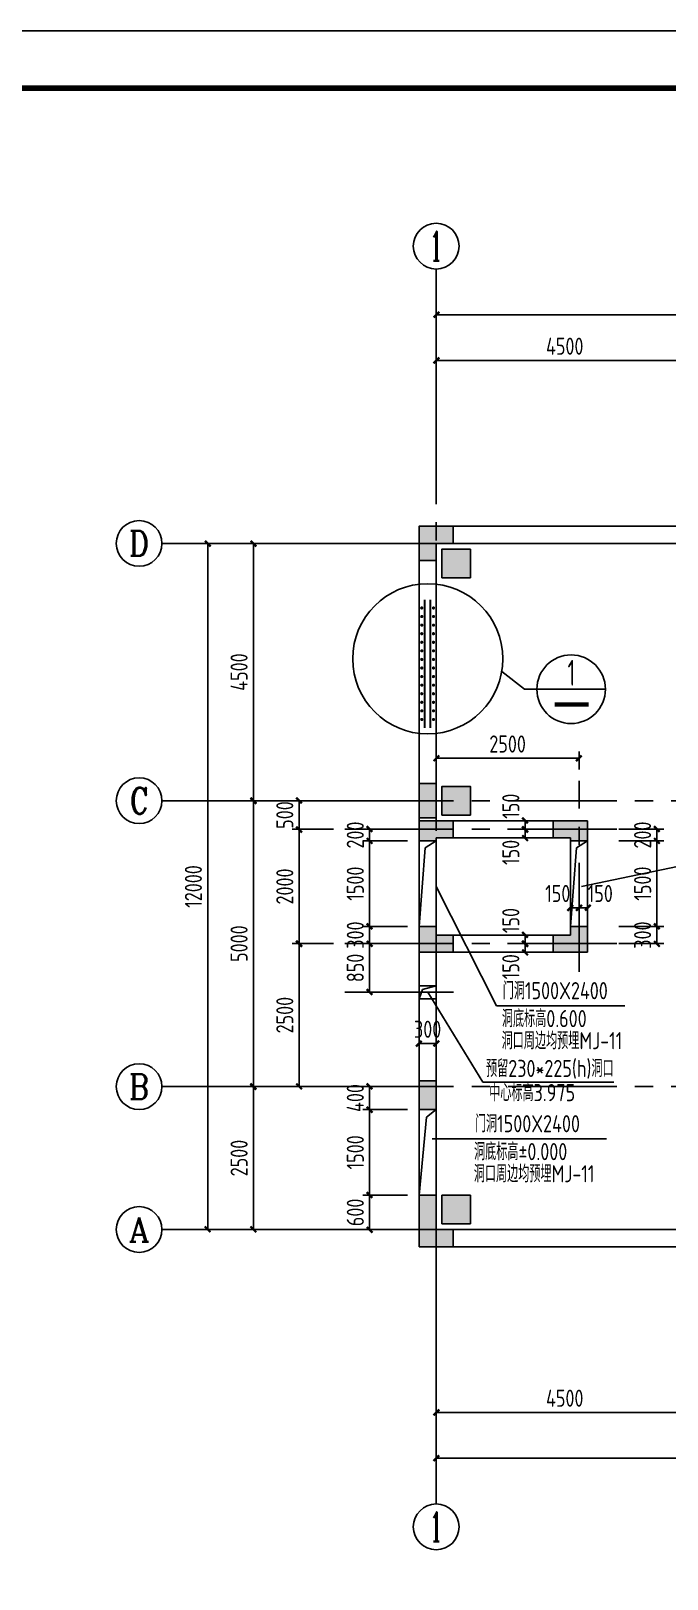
# Model space of a CAD drawing. Header units: millimetres. Extents: x 893615 to 897539, y 39650 to 40458.
# Drawn here: x 896312.7 to 896424, y 39973.4 to 40244.1 of the extents above; entities that cross this region are included whole.
import ezdxf
from ezdxf.enums import TextEntityAlignment as Align

# ---------------------------------------------------------------- set-up
doc = ezdxf.new("R2010")
doc.units = ezdxf.units.MM
doc.header["$LTSCALE"] = 1000
doc.header["$MEASUREMENT"] = 0
doc.linetypes.add('CENTER2', pattern=[28.575, 19.05, -3.175, 3.175, -3.175])
for name, color, linetype in [('AXIS', 3, 'Continuous'), ('AXIS_TEXT', 7, 'Continuous'), ('DIM', 7, 'Continuous'), ('DOTE', 1, 'Continuous'), ('WALL', 9, 'Continuous'), ('图名', 15, 'Continuous'), ('柱', 2, 'Continuous'), ('柱__箍筋', 1, 'Continuous'), ('柱__纵筋', 1, 'Continuous'), ('柱__钢筋标注', 7, 'Continuous'), ('标注尺寸', 252, 'Continuous'), ('次梁箍筋标注', 7, 'Continuous')]:
    doc.layers.add(name, color=color, linetype=linetype)
doc.styles.add('_TCH_AXIS', font='COMPLEX', dxfattribs={"bigfont": 'GBCBIG'})
doc.styles.add('COMPLEX', font='COMPLEX')
doc.styles.add('GBHZ', font='gbenor.shx', dxfattribs={"width": 0.9, "bigfont": 'gbcbig.shx'})
doc.styles.add('HZTXT', font='isocp.shx', dxfattribs={"bigfont": 'HZTXT.shx'})
doc.styles.get("Standard").update_dxf_attribs({"font": 'gbenor.shx', "bigfont": 'gbcbig.shx'})
doc.dimstyles.new('Y100', dxfattribs={"dimscale": 0, "dimtxt": 3, "dimasz": 0.01, "dimexe": 1.2, "dimexo": 2, "dimgap": 1, "dimtad": 1, "dimdec": 0, "dimlfac": 100, "dimzin": 0, "dimdsep": 46, "dimtxsty": 'GBHZ', "dimblk": 'DX', "dimcen": 0.09, "dimdle": 1, "dimclrd": 7, "dimclre": 7, "dimclrt": 7, "dimadec": 0, "dimazin": 0, "dimtfac": 1, "dimtdec": 0, "dimtix": 1, "dimtmove": 2, "dimatfit": 3, "dimldrblk": 'DX', "dimfxl": 0, "dimtolj": 1, "dimtzin": 0, "dimarcsym": 0})

# ---------------------------------------------------------------- blocks, each defined once
blk = doc.blocks.new('_AXISO')
blk.add_circle((0, 0), 0.5)
at = {"layer": 'AXIS_TEXT', "style": 'COMPLEX', "width": 1.041667}
blk.add_attdef('A', text='', height=0.56, dxfattribs=at).set_placement((-0.25, -0.28), (0.25, -0.28), align=Align.FIT)
blk = doc.blocks.new('DX')
at = {"color": 0, "linetype": 'ByBlock', "const_width": 40}
blk.add_lwpolyline([(-54, -51), (46, 49)], dxfattribs=at)
blk = doc.blocks.new('*D336')
at = {"layer": 'Defpoints', "color": 0, "transparency": 16777216}
for p in [(896351.62, 40059.51), (896367.62, 40059.51), (896367.62, 40034.51)]:
    blk.add_point(p, dxfattribs=at)
at = {"layer": 'dim', "color": 7, "lineweight": -2, "transparency": 16777216}
for p, q in [((896365.62, 40059.51), (896350.42, 40059.51)), ((896351.62, 40034.52), (896351.62, 40059.5)), ((896365.62, 40034.51), (896350.42, 40034.51))]:
    blk.add_line(p, q, dxfattribs=at)
at = {"layer": 'dim', "color": 7, "lineweight": -2, "transparency": 16777216, "xscale": 0.01, "yscale": 0.01, "zscale": 0.01}
for p, rotation in [((896351.62, 40059.51), 90), ((896351.62, 40034.51), 270)]:
    blk.add_blockref('DX', p, dxfattribs=dict(at, rotation=rotation))
at = {"layer": 'dim', "color": 7, "transparency": 16777216, "insert": (896349.12, 40047.01), "char_height": 3, "attachment_point": 5, "rotation": 90, "style": 'GBHZ'}
blk.add_mtext('\\A1;2500', dxfattribs=at)
blk = doc.blocks.new('*D337')
at = {"layer": 'Defpoints', "color": 0, "transparency": 16777216}
for p in [(896359.62, 40084.51), (896367.62, 40084.51), (896367.62, 40059.51)]:
    blk.add_point(p, dxfattribs=at)
at = {"layer": 'dim', "color": 7, "lineweight": -2, "transparency": 16777216}
for p, q in [((896365.62, 40084.51), (896358.42, 40084.51)), ((896359.62, 40059.52), (896359.62, 40084.5)), ((896365.62, 40059.51), (896358.42, 40059.51))]:
    blk.add_line(p, q, dxfattribs=at)
at = {"layer": 'dim', "color": 7, "lineweight": -2, "transparency": 16777216, "xscale": 0.01, "yscale": 0.01, "zscale": 0.01}
for p, rotation in [((896359.62, 40084.51), 90), ((896359.62, 40059.51), 270)]:
    blk.add_blockref('DX', p, dxfattribs=dict(at, rotation=rotation))
at = {"layer": 'dim', "color": 7, "transparency": 16777216, "insert": (896357.12, 40072.01), "char_height": 3, "attachment_point": 5, "rotation": 90, "style": 'GBHZ'}
blk.add_mtext('\\A1;2500', dxfattribs=at)
blk = doc.blocks.new('*D338')
at = {"layer": 'Defpoints', "color": 0, "transparency": 16777216}
for p in [(896359.62, 40104.51), (896367.62, 40104.51), (896367.62, 40084.51)]:
    blk.add_point(p, dxfattribs=at)
at = {"layer": 'dim', "color": 7, "lineweight": -2, "transparency": 16777216}
for p, q in [((896365.62, 40104.51), (896358.42, 40104.51)), ((896359.62, 40084.52), (896359.62, 40104.5)), ((896365.62, 40084.51), (896358.42, 40084.51))]:
    blk.add_line(p, q, dxfattribs=at)
at = {"layer": 'dim', "color": 7, "lineweight": -2, "transparency": 16777216, "xscale": 0.01, "yscale": 0.01, "zscale": 0.01}
for p, rotation in [((896359.62, 40104.51), 90), ((896359.62, 40084.51), 270)]:
    blk.add_blockref('DX', p, dxfattribs=dict(at, rotation=rotation))
at = {"layer": 'dim', "color": 7, "transparency": 16777216, "insert": (896357.12, 40094.51), "char_height": 3, "attachment_point": 5, "rotation": 90, "style": 'GBHZ'}
blk.add_mtext('\\A1;2000', dxfattribs=at)
blk = doc.blocks.new('*D339')
at = {"layer": 'Defpoints', "color": 0, "transparency": 16777216}
for p in [(896351.62, 40154.51), (896367.62, 40154.51), (896367.62, 40109.51)]:
    blk.add_point(p, dxfattribs=at)
at = {"layer": 'dim', "color": 7, "lineweight": -2, "transparency": 16777216}
for p, q in [((896365.62, 40154.51), (896350.42, 40154.51)), ((896351.62, 40109.52), (896351.62, 40154.5)), ((896365.62, 40109.51), (896350.42, 40109.51))]:
    blk.add_line(p, q, dxfattribs=at)
at = {"layer": 'dim', "color": 7, "lineweight": -2, "transparency": 16777216, "xscale": 0.01, "yscale": 0.01, "zscale": 0.01}
for p, rotation in [((896351.62, 40154.51), 90), ((896351.62, 40109.51), 270)]:
    blk.add_blockref('DX', p, dxfattribs=dict(at, rotation=rotation))
at = {"layer": 'dim', "color": 7, "transparency": 16777216, "insert": (896349.12, 40132.01), "char_height": 3, "attachment_point": 5, "rotation": 90, "style": 'GBHZ'}
blk.add_mtext('\\A1;4500', dxfattribs=at)
blk = doc.blocks.new('*D340')
at = {"layer": 'Defpoints', "color": 0, "transparency": 16777216}
for p in [(896367.62, 40154.51), (896343.62, 40034.51), (896367.62, 40034.51)]:
    blk.add_point(p, dxfattribs=at)
at = {"layer": 'dim', "color": 7, "lineweight": -2, "transparency": 16777216}
for p, q in [((896365.62, 40154.51), (896342.42, 40154.51)), ((896343.62, 40154.5), (896343.62, 40034.52)), ((896365.62, 40034.51), (896342.42, 40034.51))]:
    blk.add_line(p, q, dxfattribs=at)
at = {"layer": 'dim', "color": 7, "lineweight": -2, "transparency": 16777216, "xscale": 0.01, "yscale": 0.01, "zscale": 0.01}
for p, rotation in [((896343.62, 40154.51), 90), ((896343.62, 40034.51), 270)]:
    blk.add_blockref('DX', p, dxfattribs=dict(at, rotation=rotation))
at = {"layer": 'dim', "color": 7, "transparency": 16777216, "insert": (896341.12, 40094.51), "char_height": 3, "attachment_point": 5, "rotation": 90, "style": 'GBHZ'}
blk.add_mtext('\\A1;12000', dxfattribs=at)
blk = doc.blocks.new('*D341')
at = {"layer": 'Defpoints', "color": 0, "transparency": 16777216}
for p in [(896383.62, 40018.51), (896428.62, 40018.51), (896428.62, 40002.51)]:
    blk.add_point(p, dxfattribs=at)
at = {"layer": 'dim', "color": 7, "lineweight": -2, "transparency": 16777216}
for p, q in [((896383.62, 40016.51), (896383.62, 40001.31)), ((896428.62, 40016.51), (896428.62, 40001.31)), ((896383.63, 40002.51), (896428.61, 40002.51))]:
    blk.add_line(p, q, dxfattribs=at)
at = {"layer": 'dim', "color": 7, "lineweight": -2, "transparency": 16777216, "xscale": 0.01, "yscale": 0.01, "zscale": 0.01, "rotation": 180}
blk.add_blockref('DX', (896383.62, 40002.51), dxfattribs=at)
at = {"layer": 'dim', "color": 7, "lineweight": -2, "transparency": 16777216, "xscale": 0.01, "yscale": 0.01, "zscale": 0.01}
blk.add_blockref('DX', (896428.62, 40002.51), dxfattribs=at)
at = {"layer": 'dim', "color": 7, "transparency": 16777216, "insert": (896406.12, 40005.01), "char_height": 3, "attachment_point": 5, "style": 'GBHZ'}
blk.add_mtext('\\A1;4500', dxfattribs=at)
blk = doc.blocks.new('*D344')
at = {"layer": 'Defpoints', "color": 0, "transparency": 16777216}
for p in [(896383.62, 40018.51), (896503.62, 40018.51), (896383.62, 39994.51)]:
    blk.add_point(p, dxfattribs=at)
at = {"layer": 'dim', "color": 7, "lineweight": -2, "transparency": 16777216}
for p, q in [((896383.62, 40016.51), (896383.62, 39993.31)), ((896503.62, 40016.51), (896503.62, 39993.31)), ((896503.61, 39994.51), (896383.63, 39994.51))]:
    blk.add_line(p, q, dxfattribs=at)
at = {"layer": 'dim', "color": 7, "lineweight": -2, "transparency": 16777216, "xscale": 0.01, "yscale": 0.01, "zscale": 0.01, "rotation": 180}
blk.add_blockref('DX', (896383.62, 39994.51), dxfattribs=at)
at = {"layer": 'dim', "color": 7, "lineweight": -2, "transparency": 16777216, "xscale": 0.01, "yscale": 0.01, "zscale": 0.01}
blk.add_blockref('DX', (896503.62, 39994.51), dxfattribs=at)
at = {"layer": 'dim', "color": 7, "transparency": 16777216, "insert": (896443.62, 39997.01), "char_height": 3, "attachment_point": 5, "style": 'GBHZ'}
blk.add_mtext('\\A1;12000', dxfattribs=at)
blk = doc.blocks.new('*D345')
at = {"layer": 'Defpoints', "color": 0, "transparency": 16777216}
for p in [(896428.62, 40186.51), (896383.62, 40170.51), (896428.62, 40170.51)]:
    blk.add_point(p, dxfattribs=at)
at = {"layer": 'dim', "color": 7, "lineweight": -2, "transparency": 16777216}
for p, q in [((896383.62, 40172.51), (896383.62, 40187.71)), ((896428.62, 40172.51), (896428.62, 40187.71)), ((896383.63, 40186.51), (896428.61, 40186.51))]:
    blk.add_line(p, q, dxfattribs=at)
at = {"layer": 'dim', "color": 7, "lineweight": -2, "transparency": 16777216, "xscale": 0.01, "yscale": 0.01, "zscale": 0.01, "rotation": 180}
blk.add_blockref('DX', (896383.62, 40186.51), dxfattribs=at)
at = {"layer": 'dim', "color": 7, "lineweight": -2, "transparency": 16777216, "xscale": 0.01, "yscale": 0.01, "zscale": 0.01}
blk.add_blockref('DX', (896428.62, 40186.51), dxfattribs=at)
at = {"layer": 'dim', "color": 7, "transparency": 16777216, "insert": (896406.12, 40189.01), "char_height": 3, "attachment_point": 5, "style": 'GBHZ'}
blk.add_mtext('\\A1;4500', dxfattribs=at)
blk = doc.blocks.new('*D347')
at = {"layer": 'Defpoints', "color": 0, "transparency": 16777216}
for p in [(896383.62, 40194.51), (896383.62, 40170.51), (896503.62, 40170.51)]:
    blk.add_point(p, dxfattribs=at)
at = {"layer": 'dim', "color": 7, "lineweight": -2, "transparency": 16777216}
for p, q in [((896383.62, 40172.51), (896383.62, 40195.71)), ((896503.62, 40172.51), (896503.62, 40195.71)), ((896503.61, 40194.51), (896383.63, 40194.51))]:
    blk.add_line(p, q, dxfattribs=at)
at = {"layer": 'dim', "color": 7, "lineweight": -2, "transparency": 16777216, "xscale": 0.01, "yscale": 0.01, "zscale": 0.01, "rotation": 180}
blk.add_blockref('DX', (896383.62, 40194.51), dxfattribs=at)
at = {"layer": 'dim', "color": 7, "lineweight": -2, "transparency": 16777216, "xscale": 0.01, "yscale": 0.01, "zscale": 0.01}
blk.add_blockref('DX', (896503.62, 40194.51), dxfattribs=at)
at = {"layer": 'dim', "color": 7, "transparency": 16777216, "insert": (896443.62, 40197.01), "char_height": 3, "attachment_point": 5, "style": 'GBHZ'}
blk.add_mtext('\\A1;12000', dxfattribs=at)
blk = doc.blocks.new('*D352')
at = {"layer": 'Defpoints', "color": 0, "transparency": 16777216}
for p in [(896367.62, 40109.51), (896359.62, 40104.51), (896367.62, 40104.51)]:
    blk.add_point(p, dxfattribs=at)
at = {"layer": 'dim', "color": 7, "lineweight": -2, "transparency": 16777216}
for p, q in [((896365.62, 40109.51), (896358.42, 40109.51)), ((896359.62, 40109.52), (896359.62, 40109.53)), ((896359.62, 40109.51), (896359.62, 40104.51)), ((896365.62, 40104.51), (896358.42, 40104.51)), ((896359.62, 40104.5), (896359.62, 40104.49))]:
    blk.add_line(p, q, dxfattribs=at)
at = {"layer": 'dim', "color": 7, "lineweight": -2, "transparency": 16777216, "xscale": 0.01, "yscale": 0.01, "zscale": 0.01}
for p, rotation in [((896359.62, 40109.51), 270), ((896359.62, 40104.51), 90)]:
    blk.add_blockref('DX', p, dxfattribs=dict(at, rotation=rotation))
at = {"layer": 'dim', "color": 7, "transparency": 16777216, "insert": (896357.12, 40107.01), "char_height": 3, "attachment_point": 5, "rotation": 90, "style": 'GBHZ'}
blk.add_mtext('\\A1;500', dxfattribs=at)
blk = doc.blocks.new('*D353')
at = {"layer": 'Defpoints', "color": 0, "transparency": 16777216}
for p in [(896367.62, 40109.51), (896351.62, 40059.51), (896367.62, 40059.51)]:
    blk.add_point(p, dxfattribs=at)
at = {"layer": 'dim', "color": 7, "lineweight": -2, "transparency": 16777216}
for p, q in [((896365.62, 40109.51), (896350.42, 40109.51)), ((896351.62, 40109.5), (896351.62, 40059.52)), ((896365.62, 40059.51), (896350.42, 40059.51))]:
    blk.add_line(p, q, dxfattribs=at)
at = {"layer": 'dim', "color": 7, "lineweight": -2, "transparency": 16777216, "xscale": 0.01, "yscale": 0.01, "zscale": 0.01}
for p, rotation in [((896351.62, 40109.51), 90), ((896351.62, 40059.51), 270)]:
    blk.add_blockref('DX', p, dxfattribs=dict(at, rotation=rotation))
at = {"layer": 'dim', "color": 7, "transparency": 16777216, "insert": (896349.12, 40084.51), "char_height": 3, "attachment_point": 5, "rotation": 90, "style": 'GBHZ'}
blk.add_mtext('\\A1;5000', dxfattribs=at)
blk = doc.blocks.new('*D324')
at = {"layer": 'Defpoints', "color": 0, "transparency": 16777216}
for p in [(896413.59, 40104.51), (896413.59, 40102.51), (896422.25, 40102.51)]:
    blk.add_point(p, dxfattribs=at)
at = {"layer": 'dim', "color": 7, "lineweight": -2, "transparency": 16777216}
for p, q in [((896415.59, 40104.51), (896423.45, 40104.51)), ((896422.25, 40104.52), (896422.25, 40104.53)), ((896422.25, 40104.51), (896422.25, 40102.51)), ((896415.59, 40102.51), (896423.45, 40102.51)), ((896422.25, 40102.5), (896422.25, 40102.49))]:
    blk.add_line(p, q, dxfattribs=at)
at = {"layer": 'dim', "color": 7, "lineweight": -2, "transparency": 16777216, "xscale": 0.01, "yscale": 0.01, "zscale": 0.01}
for p, rotation in [((896422.25, 40104.51), 270), ((896422.25, 40102.51), 90)]:
    blk.add_blockref('DX', p, dxfattribs=dict(at, rotation=rotation))
at = {"layer": 'dim', "color": 7, "transparency": 16777216, "insert": (896419.75, 40103.51), "char_height": 3, "attachment_point": 5, "rotation": 90, "style": 'GBHZ'}
blk.add_mtext('\\A1;200', dxfattribs=at)
blk = doc.blocks.new('*D325')
at = {"layer": 'Defpoints', "color": 0, "transparency": 16777216}
for p in [(896413.59, 40102.51), (896413.59, 40087.51), (896422.25, 40087.51)]:
    blk.add_point(p, dxfattribs=at)
at = {"layer": 'dim', "color": 7, "lineweight": -2, "transparency": 16777216}
for p, q in [((896415.59, 40102.51), (896423.45, 40102.51)), ((896422.25, 40102.5), (896422.25, 40087.52)), ((896415.59, 40087.51), (896423.45, 40087.51))]:
    blk.add_line(p, q, dxfattribs=at)
at = {"layer": 'dim', "color": 7, "lineweight": -2, "transparency": 16777216, "xscale": 0.01, "yscale": 0.01, "zscale": 0.01}
for p, rotation in [((896422.25, 40102.51), 90), ((896422.25, 40087.51), 270)]:
    blk.add_blockref('DX', p, dxfattribs=dict(at, rotation=rotation))
at = {"layer": 'dim', "color": 7, "transparency": 16777216, "insert": (896419.75, 40095.01), "char_height": 3, "attachment_point": 5, "rotation": 90, "style": 'GBHZ'}
blk.add_mtext('\\A1;1500', dxfattribs=at)
blk = doc.blocks.new('*D326')
at = {"layer": 'Defpoints', "color": 0, "transparency": 16777216}
for p in [(896413.59, 40087.51), (896413.59, 40084.51), (896422.25, 40084.51)]:
    blk.add_point(p, dxfattribs=at)
at = {"layer": 'dim', "color": 7, "lineweight": -2, "transparency": 16777216}
for p, q in [((896415.59, 40087.51), (896423.45, 40087.51)), ((896422.25, 40087.52), (896422.25, 40087.53)), ((896422.25, 40087.51), (896422.25, 40084.51)), ((896415.59, 40084.51), (896423.45, 40084.51)), ((896422.25, 40084.5), (896422.25, 40084.49))]:
    blk.add_line(p, q, dxfattribs=at)
at = {"layer": 'dim', "color": 7, "lineweight": -2, "transparency": 16777216, "xscale": 0.01, "yscale": 0.01, "zscale": 0.01}
for p, rotation in [((896422.25, 40087.51), 270), ((896422.25, 40084.51), 90)]:
    blk.add_blockref('DX', p, dxfattribs=dict(at, rotation=rotation))
at = {"layer": 'dim', "color": 7, "transparency": 16777216, "insert": (896419.75, 40086.01), "char_height": 3, "attachment_point": 5, "rotation": 90, "style": 'GBHZ'}
blk.add_mtext('\\A1;300', dxfattribs=at)
blk = doc.blocks.new('*D327')
at = {"layer": 'Defpoints', "color": 0, "transparency": 16777216}
for p in [(896380.62, 40104.51), (896371.96, 40102.51), (896380.62, 40102.51)]:
    blk.add_point(p, dxfattribs=at)
at = {"layer": 'dim', "color": 7, "lineweight": -2, "transparency": 16777216}
for p, q in [((896378.62, 40104.51), (896370.76, 40104.51)), ((896371.96, 40104.52), (896371.96, 40104.53)), ((896371.96, 40104.51), (896371.96, 40102.51)), ((896378.62, 40102.51), (896370.76, 40102.51)), ((896371.96, 40102.5), (896371.96, 40102.49))]:
    blk.add_line(p, q, dxfattribs=at)
at = {"layer": 'dim', "color": 7, "lineweight": -2, "transparency": 16777216, "xscale": 0.01, "yscale": 0.01, "zscale": 0.01}
for p, rotation in [((896371.96, 40104.51), 270), ((896371.96, 40102.51), 90)]:
    blk.add_blockref('DX', p, dxfattribs=dict(at, rotation=rotation))
at = {"layer": 'dim', "color": 7, "transparency": 16777216, "insert": (896369.46, 40103.51), "char_height": 3, "attachment_point": 5, "rotation": 90, "style": 'GBHZ'}
blk.add_mtext('\\A1;200', dxfattribs=at)
blk = doc.blocks.new('*D328')
at = {"layer": 'Defpoints', "color": 0, "transparency": 16777216}
for p in [(896380.62, 40102.51), (896371.96, 40087.51), (896380.62, 40087.51)]:
    blk.add_point(p, dxfattribs=at)
at = {"layer": 'dim', "color": 7, "lineweight": -2, "transparency": 16777216}
for p, q in [((896378.62, 40102.51), (896370.76, 40102.51)), ((896371.96, 40102.5), (896371.96, 40087.52)), ((896378.62, 40087.51), (896370.76, 40087.51))]:
    blk.add_line(p, q, dxfattribs=at)
at = {"layer": 'dim', "color": 7, "lineweight": -2, "transparency": 16777216, "xscale": 0.01, "yscale": 0.01, "zscale": 0.01}
for p, rotation in [((896371.96, 40102.51), 90), ((896371.96, 40087.51), 270)]:
    blk.add_blockref('DX', p, dxfattribs=dict(at, rotation=rotation))
at = {"layer": 'dim', "color": 7, "transparency": 16777216, "insert": (896369.46, 40095.01), "char_height": 3, "attachment_point": 5, "rotation": 90, "style": 'GBHZ'}
blk.add_mtext('\\A1;1500', dxfattribs=at)
blk = doc.blocks.new('*D329')
at = {"layer": 'Defpoints', "color": 0, "transparency": 16777216}
for p in [(896380.62, 40087.51), (896371.96, 40084.51), (896380.62, 40084.51)]:
    blk.add_point(p, dxfattribs=at)
at = {"layer": 'dim', "color": 7, "lineweight": -2, "transparency": 16777216}
for p, q in [((896378.62, 40087.51), (896370.76, 40087.51)), ((896371.96, 40087.52), (896371.96, 40087.53)), ((896371.96, 40087.51), (896371.96, 40084.51)), ((896378.62, 40084.51), (896370.76, 40084.51)), ((896371.96, 40084.5), (896371.96, 40084.49))]:
    blk.add_line(p, q, dxfattribs=at)
at = {"layer": 'dim', "color": 7, "lineweight": -2, "transparency": 16777216, "xscale": 0.01, "yscale": 0.01, "zscale": 0.01}
for p, rotation in [((896371.96, 40087.51), 270), ((896371.96, 40084.51), 90)]:
    blk.add_blockref('DX', p, dxfattribs=dict(at, rotation=rotation))
at = {"layer": 'dim', "color": 7, "transparency": 16777216, "insert": (896369.46, 40086.01), "char_height": 3, "attachment_point": 5, "rotation": 90, "style": 'GBHZ'}
blk.add_mtext('\\A1;300', dxfattribs=at)
blk = doc.blocks.new('*D355')
at = {"layer": 'Defpoints', "color": 0, "transparency": 16777216}
for p in [(896380.62, 40059.51), (896371.96, 40055.51), (896380.62, 40055.51)]:
    blk.add_point(p, dxfattribs=at)
at = {"layer": 'dim', "color": 7, "lineweight": -2, "transparency": 16777216}
for p, q in [((896378.62, 40059.51), (896370.76, 40059.51)), ((896371.96, 40059.52), (896371.96, 40059.53)), ((896371.96, 40059.51), (896371.96, 40055.51)), ((896378.62, 40055.51), (896370.76, 40055.51)), ((896371.96, 40055.5), (896371.96, 40055.49))]:
    blk.add_line(p, q, dxfattribs=at)
at = {"layer": 'dim', "color": 7, "lineweight": -2, "transparency": 16777216, "xscale": 0.01, "yscale": 0.01, "zscale": 0.01}
for p, rotation in [((896371.96, 40059.51), 270), ((896371.96, 40055.51), 90)]:
    blk.add_blockref('DX', p, dxfattribs=dict(at, rotation=rotation))
at = {"layer": 'dim', "color": 7, "transparency": 16777216, "insert": (896369.46, 40057.51), "char_height": 3, "attachment_point": 5, "rotation": 90, "style": 'GBHZ'}
blk.add_mtext('\\A1;400', dxfattribs=at)
blk = doc.blocks.new('*D356')
at = {"layer": 'Defpoints', "color": 0, "transparency": 16777216}
for p in [(896380.62, 40055.51), (896371.96, 40040.51), (896380.62, 40040.51)]:
    blk.add_point(p, dxfattribs=at)
at = {"layer": 'dim', "color": 7, "lineweight": -2, "transparency": 16777216}
for p, q in [((896378.62, 40055.51), (896370.76, 40055.51)), ((896371.96, 40055.5), (896371.96, 40040.52)), ((896378.62, 40040.51), (896370.76, 40040.51))]:
    blk.add_line(p, q, dxfattribs=at)
at = {"layer": 'dim', "color": 7, "lineweight": -2, "transparency": 16777216, "xscale": 0.01, "yscale": 0.01, "zscale": 0.01}
for p, rotation in [((896371.96, 40055.51), 90), ((896371.96, 40040.51), 270)]:
    blk.add_blockref('DX', p, dxfattribs=dict(at, rotation=rotation))
at = {"layer": 'dim', "color": 7, "transparency": 16777216, "insert": (896369.46, 40048.01), "char_height": 3, "attachment_point": 5, "rotation": 90, "style": 'GBHZ'}
blk.add_mtext('\\A1;1500', dxfattribs=at)
blk = doc.blocks.new('*D357')
at = {"layer": 'Defpoints', "color": 0, "transparency": 16777216}
for p in [(896380.62, 40040.51), (896371.96, 40034.51), (896380.62, 40034.51)]:
    blk.add_point(p, dxfattribs=at)
at = {"layer": 'dim', "color": 7, "lineweight": -2, "transparency": 16777216}
for p, q in [((896378.62, 40040.51), (896370.76, 40040.51)), ((896371.96, 40040.52), (896371.96, 40040.53)), ((896371.96, 40040.51), (896371.96, 40034.51)), ((896378.62, 40034.51), (896370.76, 40034.51)), ((896371.96, 40034.5), (896371.96, 40034.49))]:
    blk.add_line(p, q, dxfattribs=at)
at = {"layer": 'dim', "color": 7, "lineweight": -2, "transparency": 16777216, "xscale": 0.01, "yscale": 0.01, "zscale": 0.01}
for p, rotation in [((896371.96, 40040.51), 270), ((896371.96, 40034.51), 90)]:
    blk.add_blockref('DX', p, dxfattribs=dict(at, rotation=rotation))
at = {"layer": 'dim', "color": 7, "transparency": 16777216, "insert": (896369.46, 40037.51), "char_height": 3, "attachment_point": 5, "rotation": 90, "style": 'GBHZ'}
blk.add_mtext('\\A1;600', dxfattribs=at)
blk = doc.blocks.new('*D542')
at = {"layer": 'Defpoints', "color": 0, "transparency": 16777216}
for p in [(896383.62, 40116.93), (896383.62, 40112.97), (896408.62, 40112.97)]:
    blk.add_point(p, dxfattribs=at)
at = {"layer": '柱', "color": 7, "lineweight": -2, "transparency": 16777216}
for p, q in [((896383.62, 40114.97), (896383.62, 40118.13)), ((896408.61, 40116.93), (896383.63, 40116.93)), ((896408.62, 40114.97), (896408.62, 40118.13))]:
    blk.add_line(p, q, dxfattribs=at)
at = {"layer": '柱', "color": 7, "lineweight": -2, "transparency": 16777216, "xscale": 0.01, "yscale": 0.01, "zscale": 0.01, "rotation": 180}
blk.add_blockref('DX', (896383.62, 40116.93), dxfattribs=at)
at = {"layer": '柱', "color": 7, "lineweight": -2, "transparency": 16777216, "xscale": 0.01, "yscale": 0.01, "zscale": 0.01}
blk.add_blockref('DX', (896408.62, 40116.93), dxfattribs=at)
at = {"layer": '柱', "color": 7, "transparency": 16777216, "insert": (896396.12, 40119.43), "char_height": 3, "attachment_point": 5, "style": 'GBHZ'}
blk.add_mtext('\\A1;2500', dxfattribs=at)
blk = doc.blocks.new('*D543')
at = {"layer": 'Defpoints', "color": 0, "transparency": 16777216}
for p in [(896380.62, 40073.67), (896383.62, 40073.67), (896383.62, 40067.04)]:
    blk.add_point(p, dxfattribs=at)
at = {"layer": '柱', "color": 7, "lineweight": -2, "transparency": 16777216}
for p, q in [((896380.62, 40071.67), (896380.62, 40065.84)), ((896383.62, 40071.67), (896383.62, 40065.84)), ((896380.61, 40067.04), (896380.6, 40067.04)), ((896380.62, 40067.04), (896383.62, 40067.04)), ((896383.63, 40067.04), (896383.64, 40067.04))]:
    blk.add_line(p, q, dxfattribs=at)
at = {"layer": '柱', "color": 7, "lineweight": -2, "transparency": 16777216, "xscale": 0.01, "yscale": 0.01, "zscale": 0.01}
blk.add_blockref('DX', (896380.62, 40067.04), dxfattribs=at)
at = {"layer": '柱', "color": 7, "lineweight": -2, "transparency": 16777216, "xscale": 0.01, "yscale": 0.01, "zscale": 0.01, "rotation": 180}
blk.add_blockref('DX', (896383.62, 40067.04), dxfattribs=at)
at = {"layer": '柱', "color": 7, "transparency": 16777216, "insert": (896382.12, 40069.54), "char_height": 3, "attachment_point": 5, "style": 'GBHZ'}
blk.add_mtext('\\A1;300', dxfattribs=at)
blk = doc.blocks.new('*D547')
at = {"layer": 'Defpoints', "color": 0, "transparency": 16777216}
for p in [(896394.12, 40084.51), (896399.18, 40084.51), (896394.12, 40083.01)]:
    blk.add_point(p, dxfattribs=at)
at = {"layer": '柱', "color": 7, "lineweight": -2, "transparency": 16777216}
for p, q in [((896396.12, 40084.51), (896400.38, 40084.51)), ((896399.18, 40084.52), (896399.18, 40084.53)), ((896399.18, 40083.01), (896399.18, 40084.51)), ((896396.12, 40083.01), (896400.38, 40083.01)), ((896399.18, 40083), (896399.18, 40082.99))]:
    blk.add_line(p, q, dxfattribs=at)
at = {"layer": '柱', "color": 7, "lineweight": -2, "transparency": 16777216, "xscale": 0.01, "yscale": 0.01, "zscale": 0.01}
for p, rotation in [((896399.18, 40084.51), 270), ((896399.18, 40083.01), 90)]:
    blk.add_blockref('DX', p, dxfattribs=dict(at, rotation=rotation))
at = {"layer": '柱', "color": 7, "transparency": 16777216, "insert": (896396.68, 40080.47), "char_height": 3, "attachment_point": 5, "rotation": 90, "style": 'GBHZ'}
blk.add_mtext('\\A1;150', dxfattribs=at)
blk = doc.blocks.new('*D548')
at = {"layer": 'Defpoints', "color": 0, "transparency": 16777216}
for p in [(896394.12, 40086.01), (896394.12, 40084.51), (896399.18, 40084.51)]:
    blk.add_point(p, dxfattribs=at)
at = {"layer": '柱', "color": 7, "lineweight": -2, "transparency": 16777216}
for p, q in [((896396.12, 40086.01), (896400.38, 40086.01)), ((896396.12, 40084.51), (896400.38, 40084.51)), ((896399.18, 40086.02), (896399.18, 40086.03)), ((896399.18, 40086.01), (896399.18, 40084.51)), ((896399.18, 40084.5), (896399.18, 40084.49))]:
    blk.add_line(p, q, dxfattribs=at)
at = {"layer": '柱', "color": 7, "lineweight": -2, "transparency": 16777216, "xscale": 0.01, "yscale": 0.01, "zscale": 0.01}
for p, rotation in [((896399.18, 40086.01), 270), ((896399.18, 40084.51), 90)]:
    blk.add_blockref('DX', p, dxfattribs=dict(at, rotation=rotation))
at = {"layer": '柱', "color": 7, "transparency": 16777216, "insert": (896396.68, 40088.55), "char_height": 3, "attachment_point": 5, "rotation": 90, "style": 'GBHZ'}
blk.add_mtext('\\A1;150', dxfattribs=at)
blk = doc.blocks.new('*D549')
at = {"layer": 'Defpoints', "color": 0, "transparency": 16777216}
for p in [(896394.12, 40104.51), (896394.12, 40103.01), (896399.18, 40104.51)]:
    blk.add_point(p, dxfattribs=at)
at = {"layer": '柱', "color": 7, "lineweight": -2, "transparency": 16777216}
for p, q in [((896396.12, 40104.51), (896400.38, 40104.51)), ((896396.12, 40103.01), (896400.38, 40103.01)), ((896399.18, 40104.52), (896399.18, 40104.53)), ((896399.18, 40103.01), (896399.18, 40104.51)), ((896399.18, 40103), (896399.18, 40102.99))]:
    blk.add_line(p, q, dxfattribs=at)
at = {"layer": '柱', "color": 7, "lineweight": -2, "transparency": 16777216, "xscale": 0.01, "yscale": 0.01, "zscale": 0.01}
for p, rotation in [((896399.18, 40104.51), 270), ((896399.18, 40103.01), 90)]:
    blk.add_blockref('DX', p, dxfattribs=dict(at, rotation=rotation))
at = {"layer": '柱', "color": 7, "transparency": 16777216, "insert": (896396.68, 40100.47), "char_height": 3, "attachment_point": 5, "rotation": 90, "style": 'GBHZ'}
blk.add_mtext('\\A1;150', dxfattribs=at)
blk = doc.blocks.new('*D550')
at = {"layer": 'Defpoints', "color": 0, "transparency": 16777216}
for p in [(896394.12, 40106.01), (896394.12, 40104.51), (896399.18, 40104.51)]:
    blk.add_point(p, dxfattribs=at)
at = {"layer": '柱', "color": 7, "lineweight": -2, "transparency": 16777216}
for p, q in [((896396.12, 40106.01), (896400.38, 40106.01)), ((896399.18, 40106.02), (896399.18, 40106.03)), ((896399.18, 40106.01), (896399.18, 40104.51)), ((896396.12, 40104.51), (896400.38, 40104.51)), ((896399.18, 40104.5), (896399.18, 40104.49))]:
    blk.add_line(p, q, dxfattribs=at)
at = {"layer": '柱', "color": 7, "lineweight": -2, "transparency": 16777216, "xscale": 0.01, "yscale": 0.01, "zscale": 0.01}
for p, rotation in [((896399.18, 40106.01), 270), ((896399.18, 40104.51), 90)]:
    blk.add_blockref('DX', p, dxfattribs=dict(at, rotation=rotation))
at = {"layer": '柱', "color": 7, "transparency": 16777216, "insert": (896396.68, 40108.55), "char_height": 3, "attachment_point": 5, "rotation": 90, "style": 'GBHZ'}
blk.add_mtext('\\A1;150', dxfattribs=at)
blk = doc.blocks.new('*D551')
at = {"layer": 'Defpoints', "color": 0, "transparency": 16777216}
for p in [(896407.12, 40096.32), (896408.62, 40096.27), (896408.62, 40090.78)]:
    blk.add_point(p, dxfattribs=at)
at = {"layer": '柱', "color": 7, "lineweight": -2, "transparency": 16777216}
for p, q in [((896407.12, 40094.32), (896407.12, 40089.58)), ((896408.62, 40094.27), (896408.62, 40089.58)), ((896407.11, 40090.78), (896407.1, 40090.78)), ((896407.12, 40090.78), (896408.62, 40090.78)), ((896408.63, 40090.78), (896408.64, 40090.78))]:
    blk.add_line(p, q, dxfattribs=at)
at = {"layer": '柱', "color": 7, "lineweight": -2, "transparency": 16777216, "xscale": 0.01, "yscale": 0.01, "zscale": 0.01}
blk.add_blockref('DX', (896407.12, 40090.78), dxfattribs=at)
at = {"layer": '柱', "color": 7, "lineweight": -2, "transparency": 16777216, "xscale": 0.01, "yscale": 0.01, "zscale": 0.01, "rotation": 180}
blk.add_blockref('DX', (896408.62, 40090.78), dxfattribs=at)
at = {"layer": '柱', "color": 7, "transparency": 16777216, "insert": (896404.9, 40093.28), "char_height": 3, "attachment_point": 5, "style": 'GBHZ'}
blk.add_mtext('\\A1;150', dxfattribs=at)
blk = doc.blocks.new('*D552')
at = {"layer": 'Defpoints', "color": 0, "transparency": 16777216}
for p in [(896408.62, 40096.27), (896410.12, 40096.32), (896408.62, 40090.78)]:
    blk.add_point(p, dxfattribs=at)
at = {"layer": '柱', "color": 7, "lineweight": -2, "transparency": 16777216}
for p, q in [((896408.62, 40094.27), (896408.62, 40089.58)), ((896410.12, 40094.32), (896410.12, 40089.58)), ((896408.61, 40090.78), (896408.6, 40090.78)), ((896410.12, 40090.78), (896408.62, 40090.78)), ((896410.13, 40090.78), (896410.14, 40090.78))]:
    blk.add_line(p, q, dxfattribs=at)
at = {"layer": '柱', "color": 7, "lineweight": -2, "transparency": 16777216, "xscale": 0.01, "yscale": 0.01, "zscale": 0.01}
blk.add_blockref('DX', (896408.62, 40090.78), dxfattribs=at)
at = {"layer": '柱', "color": 7, "lineweight": -2, "transparency": 16777216, "xscale": 0.01, "yscale": 0.01, "zscale": 0.01, "rotation": 180}
blk.add_blockref('DX', (896410.12, 40090.78), dxfattribs=at)
at = {"layer": '柱', "color": 7, "transparency": 16777216, "insert": (896412.34, 40093.28), "char_height": 3, "attachment_point": 5, "style": 'GBHZ'}
blk.add_mtext('\\A1;150', dxfattribs=at)
blk = doc.blocks.new('*D558')
at = {"layer": 'Defpoints', "color": 0, "transparency": 16777216}
for p in [(896380.62, 40084.51), (896371.96, 40076.01), (896380.62, 40076.01)]:
    blk.add_point(p, dxfattribs=at)
at = {"layer": '次梁箍筋标注', "color": 7, "lineweight": -2, "transparency": 16777216}
for p, q in [((896378.62, 40084.51), (896370.76, 40084.51)), ((896371.96, 40084.5), (896371.96, 40076.02)), ((896378.62, 40076.01), (896370.76, 40076.01))]:
    blk.add_line(p, q, dxfattribs=at)
at = {"layer": '次梁箍筋标注', "color": 7, "lineweight": -2, "transparency": 16777216, "xscale": 0.01, "yscale": 0.01, "zscale": 0.01}
for p, rotation in [((896371.96, 40084.51), 90), ((896371.96, 40076.01), 270)]:
    blk.add_blockref('DX', p, dxfattribs=dict(at, rotation=rotation))
at = {"layer": '次梁箍筋标注', "color": 7, "transparency": 16777216, "insert": (896369.46, 40080.26), "char_height": 3, "attachment_point": 5, "rotation": 90, "style": 'GBHZ'}
blk.add_mtext('\\A1;850', dxfattribs=at)

msp = doc.modelspace()

# ---------------------------------------------------------------- hatches: boundary and pattern name
at = {"layer": '柱'}
for points in [[(896386.618, 40157.511), (896380.618, 40157.511), (896380.618, 40151.511), (896383.618, 40151.511), (896383.618, 40154.511), (896386.618, 40154.511)], [(896386.618, 40106.011), (896380.618, 40106.011), (896380.618, 40102.511), (896383.618, 40102.511), (896383.618, 40103.011), (896386.618, 40103.011)], [(896410.118, 40106.011), (896404.118, 40106.011), (896404.118, 40103.011), (896407.118, 40103.011), (896407.118, 40102.511), (896410.118, 40102.511)], [(896386.618, 40086.011), (896383.618, 40086.011), (896383.618, 40087.511), (896380.618, 40087.511), (896380.618, 40083.011), (896386.618, 40083.011)], [(896410.118, 40087.511), (896407.118, 40087.511), (896407.118, 40086.011), (896404.118, 40086.011), (896404.118, 40083.011), (896410.118, 40083.011)], [(896386.618, 40034.511), (896383.618, 40034.511), (896383.618, 40040.511), (896380.618, 40040.511), (896380.618, 40031.511), (896386.618, 40031.511)]]:
    msp.add_hatch(color=256, dxfattribs=at).paths.add_polyline_path(points)

# ---------------------------------------------------------------- linework, layer by layer
at = {"color": 0}
for p, q in [((896588.431, 40244.145), (895747.431, 40244.145)), ((895747.431, 40244.145), (896588.431, 40244.145))]:
    msp.add_line(p, q, dxfattribs=at)
at = {"color": 0, "const_width": 1}
msp.add_lwpolyline([(896578.431, 39660.145), (895772.431, 39660.145), (895772.431, 40234.145), (896578.431, 40234.145)], close=True, dxfattribs=at)
at = {"layer": 'AXIS', "color": 0}
for p, q in [((896383.618, 40170.511), (896383.618, 40202.511)), ((896367.618, 40154.511), (896335.618, 40154.511)), ((896367.618, 40109.511), (896335.618, 40109.511)), ((896367.618, 40059.511), (896335.618, 40059.511)), ((896367.618, 40034.511), (896335.618, 40034.511)), ((896383.618, 40018.511), (896383.618, 39986.511))]:
    msp.add_line(p, q, dxfattribs=at)
at = {"layer": 'DOTE', "linetype": 'CENTER2', "ltscale": 0.001}
for p, q in [((896383.618, 40018.511), (896383.618, 40170.511)), ((896367.618, 40154.511), (896519.618, 40154.511)), ((896408.618, 40079.573), (896408.618, 40112.975)), ((896367.618, 40109.511), (896519.618, 40109.511)), ((896367.618, 40104.511), (896420.435, 40104.511)), ((896367.618, 40084.511), (896420.435, 40084.511)), ((896367.618, 40076.011), (896386.863, 40076.011)), ((896367.618, 40059.511), (896519.618, 40059.511)), ((896367.618, 40034.511), (896519.618, 40034.511))]:
    msp.add_line(p, q, dxfattribs=at)
at = {"layer": 'WALL'}
for p, q in [((896383.618, 40106.011), (896410.118, 40106.011)), ((896410.118, 40083.011), (896410.118, 40106.011)), ((896383.618, 40103.011), (896407.118, 40103.011)), ((896407.118, 40086.011), (896407.118, 40103.011)), ((896383.618, 40086.011), (896407.118, 40086.011)), ((896383.618, 40083.011), (896410.118, 40083.011))]:
    msp.add_line(p, q, dxfattribs=at)
at = {"layer": 'WALL', "color": 0}
for p, q in [((896383.618, 40060.511), (896380.618, 40060.511)), ((896383.618, 40055.511), (896380.618, 40055.511))]:
    msp.add_line(p, q, dxfattribs=at)
at = {"layer": 'WALL'}
msp.add_lwpolyline([(896380.618, 40031.511), (896506.618, 40031.511), (896506.618, 40157.511), (896380.618, 40157.511)], close=True, dxfattribs=at)
for points in [[(896503.618, 40061.011), (896503.618, 40154.511), (896383.618, 40154.511), (896383.618, 40106.011)], [(896383.618, 40103.011), (896383.618, 40086.011)], [(896383.618, 40083.011), (896383.618, 40034.511), (896477.118, 40034.511)]]:
    msp.add_lwpolyline(points, dxfattribs=at)
at = {"layer": '图名'}
for p, q in [((896395.097, 40132.129), (896399.09, 40129.012)), ((896399.09, 40129.012), (896413.24, 40129.012))]:
    msp.add_line(p, q, dxfattribs=at)
at = {"layer": '图名', "const_width": 0.75}
msp.add_lwpolyline([(896404.379, 40126.333), (896410.325, 40126.333)], dxfattribs=at)
at = {"layer": '图名'}
for centre, radius in [((896382.149, 40134.334), 13.135), ((896407.24, 40129.012), 6)]:
    msp.add_circle(centre, radius, dxfattribs=at)
at = {"layer": '柱'}
for p, q in [((896380.618, 40040.511), (896381.942, 40054.161)), ((896381.942, 40054.161), (896383.618, 40055.511))]:
    msp.add_line(p, q, dxfattribs=at)
for points in [[(896380.618, 40157.511), (896386.618, 40157.511), (896386.618, 40154.511), (896383.618, 40154.511), (896383.618, 40151.511), (896380.618, 40151.511)], [(896383.618, 40106.511), (896380.618, 40106.511), (896380.618, 40112.511), (896383.618, 40112.511)], [(896380.618, 40106.011), (896386.618, 40106.011), (896386.618, 40103.011), (896383.618, 40103.011), (896383.618, 40102.511), (896380.618, 40102.511)], [(896410.118, 40106.011), (896404.118, 40106.011), (896404.118, 40103.011), (896407.118, 40103.011), (896407.118, 40102.511), (896410.118, 40102.511)], [(896380.618, 40083.011), (896386.618, 40083.011), (896386.618, 40086.011), (896383.618, 40086.011), (896383.618, 40087.511), (896380.618, 40087.511)], [(896410.118, 40083.011), (896404.118, 40083.011), (896404.118, 40086.011), (896407.118, 40086.011), (896407.118, 40087.511), (896410.118, 40087.511)], [(896380.618, 40055.511), (896383.618, 40055.511), (896383.618, 40060.511), (896380.618, 40060.511)], [(896380.618, 40031.511), (896386.618, 40031.511), (896386.618, 40034.511), (896383.618, 40034.511), (896383.618, 40040.511), (896380.618, 40040.511)]]:
    msp.add_lwpolyline(points, close=True, dxfattribs=at)
for points in [[(896389.618, 40153.511), (896389.618, 40148.511), (896384.618, 40148.511), (896384.618, 40153.511), (896389.618, 40153.511)], [(896389.618, 40107.011), (896389.618, 40112.011), (896384.618, 40112.011), (896384.618, 40107.011), (896389.618, 40107.011)], [(896389.618, 40035.511), (896389.618, 40040.511), (896384.618, 40040.511), (896384.618, 40035.511), (896389.618, 40035.511)]]:
    msp.add_lwpolyline(points, dxfattribs=at)
for points in [[(896389.618, 40153.511), (896389.618, 40148.511), (896384.618, 40153.511), (896384.618, 40148.511)], [(896380.618, 40106.511), (896383.618, 40106.511), (896380.618, 40112.511), (896383.618, 40112.511)], [(896389.618, 40107.011), (896389.618, 40112.011), (896384.618, 40107.011), (896384.618, 40112.011)], [(896383.618, 40055.511), (896380.618, 40055.511), (896383.618, 40060.511), (896380.618, 40060.511)], [(896389.618, 40035.511), (896389.618, 40040.511), (896384.618, 40035.511), (896384.618, 40040.511)]]:
    msp.add_solid(points, dxfattribs=at)
at = {"layer": '柱__箍筋', "const_width": 0.28}
for points in [[(896381.232, 40143.224, 1), (896380.952, 40143.224, 1), (896381.232, 40143.224, 1)], [(896383.004, 40143.224, -1), (896383.284, 40143.224, -1), (896383.004, 40143.224, -1)], [(896381.232, 40141.724, 1), (896380.952, 40141.724, 1), (896381.232, 40141.724, 1)], [(896383.004, 40141.724, -1), (896383.284, 40141.724, -1), (896383.004, 40141.724, -1)], [(896381.232, 40140.224, 1), (896380.952, 40140.224, 1), (896381.232, 40140.224, 1)], [(896381.232, 40138.724, 1), (896380.952, 40138.724, 1), (896381.232, 40138.724, 1)], [(896383.004, 40140.224, -1), (896383.284, 40140.224, -1), (896383.004, 40140.224, -1)], [(896383.004, 40138.724, -1), (896383.284, 40138.724, -1), (896383.004, 40138.724, -1)], [(896381.232, 40137.224, 1), (896380.952, 40137.224, 1), (896381.232, 40137.224, 1)], [(896381.232, 40135.724, 1), (896380.952, 40135.724, 1), (896381.232, 40135.724, 1)], [(896383.004, 40137.224, -1), (896383.284, 40137.224, -1), (896383.004, 40137.224, -1)], [(896383.004, 40135.724, -1), (896383.284, 40135.724, -1), (896383.004, 40135.724, -1)], [(896381.232, 40134.224, 1), (896380.952, 40134.224, 1), (896381.232, 40134.224, 1)], [(896381.232, 40132.724, 1), (896380.952, 40132.724, 1), (896381.232, 40132.724, 1)], [(896383.004, 40134.224, -1), (896383.284, 40134.224, -1), (896383.004, 40134.224, -1)], [(896383.004, 40132.724, -1), (896383.284, 40132.724, -1), (896383.004, 40132.724, -1)], [(896381.232, 40131.224, 1), (896380.952, 40131.224, 1), (896381.232, 40131.224, 1)], [(896381.232, 40129.724, 1), (896380.952, 40129.724, 1), (896381.232, 40129.724, 1)], [(896383.004, 40131.224, -1), (896383.284, 40131.224, -1), (896383.004, 40131.224, -1)], [(896383.004, 40129.724, -1), (896383.284, 40129.724, -1), (896383.004, 40129.724, -1)], [(896381.232, 40128.224, 1), (896380.952, 40128.224, 1), (896381.232, 40128.224, 1)], [(896383.004, 40128.224, -1), (896383.284, 40128.224, -1), (896383.004, 40128.224, -1)], [(896381.232, 40126.724, 1), (896380.952, 40126.724, 1), (896381.232, 40126.724, 1)], [(896381.232, 40125.224, 1), (896380.952, 40125.224, 1), (896381.232, 40125.224, 1)], [(896383.004, 40126.724, -1), (896383.284, 40126.724, -1), (896383.004, 40126.724, -1)], [(896383.004, 40125.224, -1), (896383.284, 40125.224, -1), (896383.004, 40125.224, -1)], [(896381.232, 40123.724, 1), (896380.952, 40123.724, 1), (896381.232, 40123.724, 1)], [(896383.004, 40123.724, -1), (896383.284, 40123.724, -1), (896383.004, 40123.724, -1)]]:
    msp.add_lwpolyline(points, format="xyb", dxfattribs=at)
at = {"layer": '柱__纵筋', "const_width": 0.35}
for points in [[(896381.618, 40122.241), (896381.618, 40144.655)], [(896382.618, 40122.241), (896382.618, 40144.655)]]:
    msp.add_lwpolyline(points, dxfattribs=at)
at = {"layer": '柱__钢筋标注'}
for p, q in [((896409.032, 40094.511), (896431.823, 40099.267)), ((896383.618, 40094.511), (896394.172, 40073.659)), ((896394.172, 40073.659), (896416.652, 40073.659)), ((896391.769, 40060.294), (896414.733, 40060.294)), ((896382.897, 40050.39), (896413.412, 40050.39))]:
    msp.add_line(p, q, dxfattribs=at)
at = {"layer": '标注尺寸'}
for p, q in [((896380.618, 40087.511), (896381.701, 40101.265)), ((896381.701, 40101.265), (896383.618, 40102.511)), ((896407.118, 40087.511), (896408.201, 40101.265)), ((896408.201, 40101.265), (896410.118, 40102.511))]:
    msp.add_line(p, q, dxfattribs=at)
at = {"layer": '次梁箍筋标注'}
for p, q in [((896380.618, 40074.861), (896381.201, 40076.509)), ((896381.201, 40076.509), (896383.618, 40077.161)), ((896382.141, 40076.011), (896391.769, 40060.294))]:
    msp.add_line(p, q, dxfattribs=at)
msp.add_lwpolyline([(896380.618, 40077.161), (896383.618, 40077.161), (896383.618, 40074.861), (896380.618, 40074.861)], close=True, dxfattribs=at)

# ---------------------------------------------------------------- block references
at = {"layer": 'AXIS', "color": 0}
ref = msp.add_blockref('_AXISO', (896383.618, 40206.511), dxfattribs=dict(at, xscale=-8, yscale=8, zscale=8, rotation=180))
ref.add_attrib('A', '1', dxfattribs={"layer": 'AXIS_TEXT', "color": 0, "height": 5.147, "style": '_TCH_AXIS'}).set_placement((896382.515, 40203.938), (896384.721, 40203.938), align=Align.FIT)
ref = msp.add_blockref('_AXISO', (896331.618, 40154.511), dxfattribs=dict(at, xscale=8, yscale=8, zscale=8))
ref.add_attrib('A', 'D', dxfattribs={"layer": 'AXIS_TEXT', "color": 0, "height": 4.353, "style": '_TCH_AXIS'}).set_placement((896329.856, 40152.335), (896333.38, 40152.335), align=Align.FIT)
ref = msp.add_blockref('_AXISO', (896331.618, 40109.511), dxfattribs=dict(at, xscale=8, yscale=8, zscale=8))
ref.add_attrib('A', 'C', dxfattribs={"layer": 'AXIS_TEXT', "color": 0, "height": 4.557, "style": '_TCH_AXIS'}).set_placement((896329.991, 40107.233), (896333.246, 40107.233), align=Align.FIT)
ref = msp.add_blockref('_AXISO', (896331.618, 40059.511), dxfattribs=dict(at, xscale=8, yscale=8, zscale=8))
ref.add_attrib('A', 'B', dxfattribs={"layer": 'AXIS_TEXT', "color": 0, "height": 4.353, "style": '_TCH_AXIS'}).set_placement((896329.856, 40057.335), (896333.38, 40057.335), align=Align.FIT)
ref = msp.add_blockref('_AXISO', (896331.618, 40034.511), dxfattribs=dict(at, xscale=8, yscale=8, zscale=8))
ref.add_attrib('A', 'A', dxfattribs={"layer": 'AXIS_TEXT', "color": 0, "height": 4.252, "style": '_TCH_AXIS'}).set_placement((896329.796, 40032.386), (896333.44, 40032.386), align=Align.FIT)
ref = msp.add_blockref('_AXISO', (896383.618, 39982.511), dxfattribs=dict(at, xscale=8, yscale=8, zscale=8))
ref.add_attrib('A', '1', dxfattribs={"layer": 'AXIS_TEXT', "color": 0, "height": 5.147, "style": '_TCH_AXIS'}).set_placement((896382.515, 39979.938), (896384.721, 39979.938), align=Align.FIT)

# ---------------------------------------------------------------- texts
at = {"layer": '图名', "style": 'HZTXT', "width": 0.663844}
msp.add_text('1', height=4.5, dxfattribs=at).set_placement((896406.616, 40129.628))
at = {"layer": '柱__钢筋标注', "width": 0.9}
for s, p in [('门洞1500X2400', (896395.266, 40074.788)), ('洞底标高0.600', (896395.116, 40069.906)), ('洞口周边均预埋MJ-11', (896395.077, 40066.04)), ('预留230*225(h)洞口', (896392.344, 40061.184)), ('中心标高3.975', (896392.89, 40056.955)), ('门洞1500X2400', (896390.393, 40051.519)), ('洞底标高%%P0.000', (896390.243, 40046.638)), ('洞口周边均预埋MJ-11', (896390.204, 40042.771))]:
    msp.add_text(s, height=3, dxfattribs=at).set_placement(p)

# ---------------------------------------------------------------- dimensions: what is measured, and where the dimension line sits
at = {"layer": 'dim'}
for base, p1, p2, picture, middle in [((896383.618, 40194.511), (896503.618, 40170.511), (896383.618, 40170.511), '*D347', (896443.618, 40197.011)), ((896428.618, 40186.511), (896383.618, 40170.511), (896428.618, 40170.511), '*D345', (896406.118, 40189.011)), ((896428.618, 40002.511), (896383.618, 40018.511), (896428.618, 40018.511), '*D341', (896406.118, 40005.011)), ((896383.618, 39994.511), (896503.618, 40018.511), (896383.618, 40018.511), '*D344', (896443.618, 39997.011))]:
    dim = msp.add_linear_dim(base=base, p1=p1, p2=p2, dimstyle='Y100', override={"dimscale": 1}, dxfattribs=at)
    dim.commit()
    dim.dimension.update_dxf_attribs({"geometry": picture, "text_midpoint": middle})
for base, p1, p2, angle, picture, middle in [((896343.618, 40034.511), (896367.618, 40154.511), (896367.618, 40034.511), 90, '*D340', (896341.118, 40094.511)), ((896351.618, 40154.511), (896367.618, 40109.511), (896367.618, 40154.511), 90, '*D339', (896349.118, 40132.011)), ((896351.618, 40059.511), (896367.618, 40109.511), (896367.618, 40059.511), 270, '*D353', (896349.118, 40084.511)), ((896359.618, 40104.511), (896367.618, 40109.511), (896367.618, 40104.511), 90, '*D352', (896357.118, 40107.011)), ((896371.961, 40102.511), (896380.618, 40104.511), (896380.618, 40102.511), 90, '*D327', (896369.461, 40103.511)), ((896422.247, 40102.511), (896413.59, 40104.511), (896413.59, 40102.511), 90, '*D324', (896419.747, 40103.511)), ((896359.618, 40104.511), (896367.618, 40084.511), (896367.618, 40104.511), 90, '*D338', (896357.118, 40094.511)), ((896371.961, 40087.511), (896380.618, 40102.511), (896380.618, 40087.511), 90, '*D328', (896369.461, 40095.011)), ((896422.247, 40087.511), (896413.59, 40102.511), (896413.59, 40087.511), 90, '*D325', (896419.747, 40095.011)), ((896371.961, 40084.511), (896380.618, 40087.511), (896380.618, 40084.511), 90, '*D329', (896369.461, 40086.011)), ((896422.247, 40084.511), (896413.59, 40087.511), (896413.59, 40084.511), 90, '*D326', (896419.747, 40086.011)), ((896359.618, 40084.511), (896367.618, 40059.511), (896367.618, 40084.511), 90, '*D337', (896357.118, 40072.011)), ((896351.618, 40059.511), (896367.618, 40034.511), (896367.618, 40059.511), 90, '*D336', (896349.118, 40047.011)), ((896371.961, 40055.511), (896380.618, 40059.511), (896380.618, 40055.511), 90, '*D355', (896369.461, 40057.511)), ((896371.961, 40040.511), (896380.618, 40055.511), (896380.618, 40040.511), 90, '*D356', (896369.461, 40048.011)), ((896371.961, 40034.511), (896380.618, 40040.511), (896380.618, 40034.511), 90, '*D357', (896369.461, 40037.511))]:
    dim = msp.add_linear_dim(base=base, p1=p1, p2=p2, angle=angle, dimstyle='Y100', override={"dimscale": 1}, dxfattribs=at)
    dim.commit()
    dim.dimension.update_dxf_attribs({"geometry": picture, "text_midpoint": middle})
at = {"layer": '柱'}
for base, p1, p2, picture, middle in [((896383.618, 40116.935), (896408.618, 40112.975), (896383.618, 40112.975), '*D542', (896396.118, 40119.435)), ((896383.618, 40067.04), (896380.618, 40073.673), (896383.618, 40073.673), '*D543', (896382.118, 40069.54))]:
    dim = msp.add_linear_dim(base=base, p1=p1, p2=p2, dimstyle='Y100', override={"dimscale": 1, "dimfxl": 2}, dxfattribs=at)
    dim.commit()
    dim.dimension.update_dxf_attribs({"geometry": picture, "text_midpoint": middle})
for base, p1, p2, angle, picture, middle in [((896399.181, 40104.511), (896394.12, 40106.011), (896394.12, 40104.511), 270, '*D550', (896396.681, 40108.553)), ((896399.181, 40104.511), (896394.12, 40103.011), (896394.12, 40104.511), 90, '*D549', (896396.681, 40100.47)), ((896408.618, 40090.784), (896410.118, 40096.321), (896408.618, 40096.274), 180, '*D552', (896412.339, 40093.284)), ((896399.181, 40084.511), (896394.12, 40086.011), (896394.12, 40084.511), 270, '*D548', (896396.681, 40088.553)), ((896399.181, 40084.511), (896394.12, 40083.011), (896394.12, 40084.511), 90, '*D547', (896396.681, 40080.47))]:
    dim = msp.add_linear_dim(base=base, p1=p1, p2=p2, angle=angle, dimstyle='Y100', override={"dimscale": 1, "dimfxl": 2}, dxfattribs=at)
    dim.commit()
    dim.dimension.update_dxf_attribs({"geometry": picture, "text_midpoint": middle, "dimtype": 160})
dim = msp.add_linear_dim(base=(896408.618, 40090.784), p1=(896407.118, 40096.321), p2=(896408.618, 40096.274), dimstyle='Y100', override={"dimscale": 1, "dimfxl": 2}, dxfattribs=at)
dim.commit()
dim.dimension.update_dxf_attribs({"geometry": '*D551', "text_midpoint": (896404.897, 40093.284), "dimtype": 160})
at = {"layer": '次梁箍筋标注'}
dim = msp.add_linear_dim(base=(896371.961, 40076.011), p1=(896380.618, 40084.511), p2=(896380.618, 40076.011), angle=90, dimstyle='Y100', override={"dimscale": 1, "dimfxl": 2}, dxfattribs=at)
dim.commit()
dim.dimension.update_dxf_attribs({"geometry": '*D558', "text_midpoint": (896369.461, 40080.261)})

doc.saveas('drawing.dxf')
